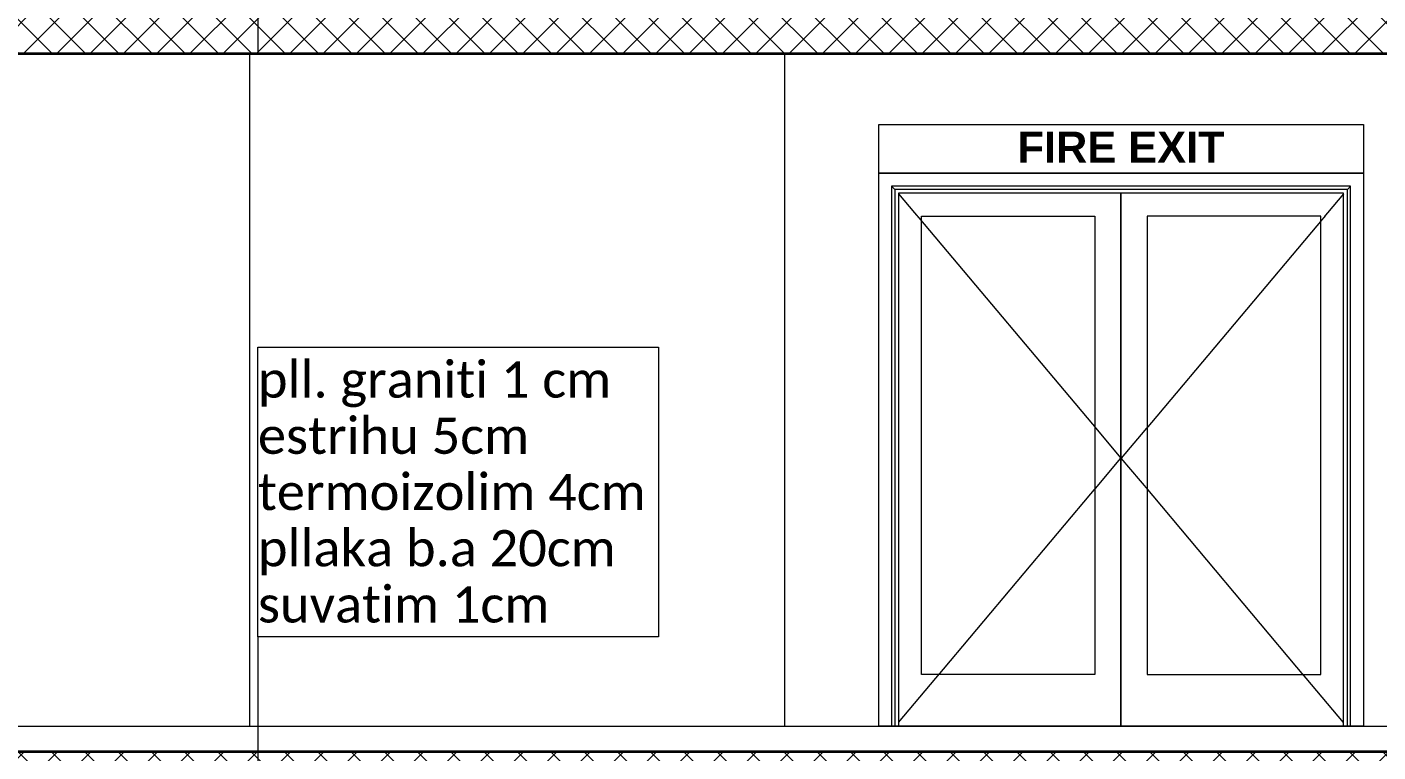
# Model space of a CAD drawing. Header units: millimetres. Extents: x -15634 to 67596, y -3027 to 55843.
# Drawn here: x 14114 to 19338, y 20796 to 23598 of the extents above; entities that cross this region are included whole.
import ezdxf

# ---------------------------------------------------------------- set-up
doc = ezdxf.new("R2010")
doc.units = ezdxf.units.MM
doc.header["$MEASUREMENT"] = 0
doc.set_wipeout_variables(frame=1)
doc.linetypes.add('Wipeout_Contour', pattern=[1000, 0, -1000])
for name, color, linetype in [('aaaa oxhakat', 7, 'Continuous'), ('Dimensioning - General', 7, 'Continuous'), ('Structural - Bearing', 7, 'Continuous'), ('Structural - Combined', 7, 'Continuous')]:
    doc.layers.add(name, color=color, linetype=linetype)
for name, color, linetype, lineweight, true_color in [('aaaa oxhakat _Pen_No__82', 7, 'Continuous', 20, 0xaaaaaa), ('Dimensioning - General_Pen_No__61', 7, 'Continuous', 20, 0x6a6a6a), ('Dimensioning - General_Pen_No__88', 7, 'Continuous', 20, 0xfd4435), ('Drawing & Figure_Pen_No__61', 7, 'Continuous', 20, 0x6a6a6a), ('Structural - Bearing_Pen_No__61', 7, 'Continuous', 20, 0x6a6a6a), ('Structural - Bearing_Pen_No__82', 7, 'Continuous', 20, 0xaaaaaa), ('Structural - Combined_Pen_No__82', 7, 'Continuous', 20, 0xaaaaaa)]:
    doc.layers.add(name, color=color, linetype=linetype, lineweight=lineweight, true_color=true_color)
for name, color, linetype, lineweight in [('Drawing & Figure_Pen_No__1', 7, 'Continuous', 13), ('Structural - Bearing_Pen_No__1', 7, 'Continuous', 13), ('Structural - Bearing_Pen_No__7', 7, 'Continuous', 35)]:
    doc.layers.add(name, color=color, linetype=linetype, lineweight=lineweight)
doc.styles.add('GENERATED_STYLE_2', font='arialbd.ttf')
doc.styles.add('GENERATED_STYLE_6', font='calibril.ttf')
doc.dimstyles.new('GENERATED_STYLE__3', dxfattribs={"dimtxt": 195.999997, "dimasz": 106.4, "dimexe": 0.18, "dimexo": 0.0625, "dimgap": 0.09, "dimtad": 1, "dimdec": 0, "dimlfac": 0.1, "dimzin": 0, "dimdsep": 46, "dimtxsty": 'GENERATED_STYLE_6', "dimblk": 'ARROWHEAD_2', "dimblk1": 'ARROWHEAD_2', "dimblk2": 'ARROWHEAD_2', "dimcen": 0.09, "dimse1": 1, "dimse2": 1, "dimclrd": 256, "dimclre": 256, "dimclrt": 256, "dimadec": 0, "dimazin": 0, "dimtfac": 1, "dimtdec": 4, "dimtmove": 0, "dimatfit": 3, "dimfxl": 1, "dimtolj": 1, "dimtzin": 0, "dimarcsym": 0})
pattern_1 = [(45, (0, 0), (-64.34671, 64.34671), []), (135, (0, 0), (64.34671, 64.34671), [])]

# ---------------------------------------------------------------- blocks, each defined once
blk = doc.blocks.new('*D48')
at = {"layer": 'Dimensioning - General_Pen_No__61', "color": 251, "linetype": 'Continuous', "lineweight": 20, "true_color": 0x6a6a6a, "transparency": 16777216}
for p, q in [((27629.4, 20795.6), (27419.4, 20795.6)), ((27454.4, 20836), (27594.4, 20755.2)), ((27524.4, 20595.6), (27524.4, 20795.6)), ((27454.4, 20636), (27594.4, 20555.2)), ((27629.4, 20595.6), (27419.4, 20595.6))]:
    blk.add_line(p, q, dxfattribs=at)
blk = doc.blocks.new('ARROWHEAD_2')
at = {"color": 0, "linetype": 'Continuous', "lineweight": 0}
for p, q in [((-0.378, -0.655), (0.378, 0.655)), ((0, 0), (-1, 0))]:
    blk.add_line(p, q, dxfattribs=at)
blk = doc.blocks.new('*D49')
at = {"layer": 'Dimensioning - General_Pen_No__61', "color": 251, "linetype": 'Continuous', "lineweight": 20, "true_color": 0x6a6a6a, "transparency": 16777216}
for p, q in [((27454.4, 23536), (27594.4, 23455.2)), ((27629.4, 23495.6), (27419.4, 23495.6)), ((27524.4, 20795.6), (27524.4, 23495.6)), ((27629.4, 20795.6), (27419.4, 20795.6)), ((27454.4, 20836), (27594.4, 20755.2))]:
    blk.add_line(p, q, dxfattribs=at)
at = {"layer": 'Dimensioning - General_Pen_No__88', "color": 20, "lineweight": 20, "true_color": 0xfd4435, "transparency": 16777216, "char_height": 196, "attachment_point": 7, "rotation": 90, "style": 'GENERATED_STYLE_6'}
for s, insert in [('\\A1;{\\pql;\\fCalibri Light|b0|i0|c0|p34;20}', (27485.2, 23137.4)), ('\\A1;{\\pql;\\fCalibri Light|b0|i0|c0|p34;270}', (27485.2, 21907.3))]:
    blk.add_mtext(s, dxfattribs=dict(at, insert=insert))
blk = doc.blocks.new('*D50')
at = {"layer": 'Dimensioning - General_Pen_No__61', "color": 251, "linetype": 'Continuous', "lineweight": 20, "true_color": 0x6a6a6a, "transparency": 16777216}
for p, q in [((27454.4, 23736), (27594.4, 23655.2)), ((27629.4, 23695.6), (27419.4, 23695.6)), ((27524.4, 23495.6), (27524.4, 23695.6)), ((27454.4, 23536), (27594.4, 23455.2)), ((27629.4, 23495.6), (27419.4, 23495.6))]:
    blk.add_line(p, q, dxfattribs=at)
blk = doc.blocks.new('*D96')
at = {"layer": 'Dimensioning - General_Pen_No__61', "color": 251, "linetype": 'Continuous', "lineweight": 20, "true_color": 0x6a6a6a, "transparency": 16777216}
for p, q in [((28179.4, 20795.6), (27969.4, 20795.6)), ((28004.4, 20836), (28144.4, 20755.2)), ((28074.4, 20595.6), (28074.4, 20795.6)), ((28004.4, 20636), (28144.4, 20555.2)), ((28179.4, 20595.6), (27969.4, 20595.6))]:
    blk.add_line(p, q, dxfattribs=at)
blk = doc.blocks.new('*D97')
at = {"layer": 'Dimensioning - General_Pen_No__61', "color": 251, "linetype": 'Continuous', "lineweight": 20, "true_color": 0x6a6a6a, "transparency": 16777216}
for p, q in [((28004.4, 23536), (28144.4, 23455.2)), ((28179.4, 23495.6), (27969.4, 23495.6)), ((28074.4, 20795.6), (28074.4, 23495.6)), ((28179.4, 20795.6), (27969.4, 20795.6)), ((28004.4, 20836), (28144.4, 20755.2))]:
    blk.add_line(p, q, dxfattribs=at)
at = {"layer": 'Dimensioning - General_Pen_No__88', "color": 20, "lineweight": 20, "true_color": 0xfd4435, "transparency": 16777216, "char_height": 196, "attachment_point": 7, "rotation": 90, "style": 'GENERATED_STYLE_6'}
for s, insert in [('\\A1;{\\pql;\\fCalibri Light|b0|i0|c0|p34;20}', (28035.2, 23137.4)), ('\\A1;{\\pql;\\fCalibri Light|b0|i0|c0|p34;270}', (28035.2, 21907.3))]:
    blk.add_mtext(s, dxfattribs=dict(at, insert=insert))
blk = doc.blocks.new('*D98')
at = {"layer": 'Dimensioning - General_Pen_No__61', "color": 251, "linetype": 'Continuous', "lineweight": 20, "true_color": 0x6a6a6a, "transparency": 16777216}
for p, q in [((28004.4, 23736), (28144.4, 23655.2)), ((28179.4, 23695.6), (27969.4, 23695.6)), ((28074.4, 23495.6), (28074.4, 23695.6)), ((28004.4, 23536), (28144.4, 23455.2)), ((28179.4, 23495.6), (27969.4, 23495.6))]:
    blk.add_line(p, q, dxfattribs=at)
blk = doc.blocks.new('*D126')
at = {"layer": 'Dimensioning - General_Pen_No__61', "color": 251, "linetype": 'Continuous', "lineweight": 20, "true_color": 0x6a6a6a, "transparency": 16777216}
for p, q in [((28729.4, 20795.6), (28519.4, 20795.6)), ((28554.4, 20836), (28694.4, 20755.2)), ((28624.4, 17895.6), (28624.4, 20795.6)), ((28554.4, 17936), (28694.4, 17855.2)), ((28729.4, 17895.6), (28519.4, 17895.6))]:
    blk.add_line(p, q, dxfattribs=at)
at = {"layer": 'Dimensioning - General_Pen_No__88', "color": 20, "lineweight": 20, "true_color": 0xfd4435, "transparency": 16777216, "insert": (28585.2, 19107.3), "char_height": 196, "attachment_point": 7, "rotation": 90, "style": 'GENERATED_STYLE_6'}
blk.add_mtext('\\A1;{\\pql;\\fCalibri Light|b0|i0|c0|p34;290}', dxfattribs=at)
blk = doc.blocks.new('*D127')
at = {"layer": 'Dimensioning - General_Pen_No__61', "color": 251, "linetype": 'Continuous', "lineweight": 20, "true_color": 0x6a6a6a, "transparency": 16777216}
for p, q in [((28554.4, 23736), (28694.4, 23655.2)), ((28729.4, 23695.6), (28519.4, 23695.6)), ((28624.4, 20795.6), (28624.4, 23695.6)), ((28729.4, 20795.6), (28519.4, 20795.6)), ((28554.4, 20836), (28694.4, 20755.2))]:
    blk.add_line(p, q, dxfattribs=at)
at = {"layer": 'Dimensioning - General_Pen_No__88', "color": 20, "lineweight": 20, "true_color": 0xfd4435, "transparency": 16777216, "insert": (28585.2, 22007.3), "char_height": 196, "attachment_point": 7, "rotation": 90, "style": 'GENERATED_STYLE_6'}
blk.add_mtext('\\A1;{\\pql;\\fCalibri Light|b0|i0|c0|p34;290}', dxfattribs=at)
blk = doc.blocks.new('*D144')
at = {"layer": 'Dimensioning - General_Pen_No__61', "color": 251, "linetype": 'Continuous', "lineweight": 20, "true_color": 0x6a6a6a, "transparency": 16777216}
for p, q in [((35139.9, 20795.6), (34929.9, 20795.6)), ((34964.9, 20836), (35104.9, 20755.2)), ((35034.9, 20595.6), (35034.9, 20795.6)), ((34964.9, 20636), (35104.9, 20555.2)), ((35139.9, 20595.6), (34929.9, 20595.6))]:
    blk.add_line(p, q, dxfattribs=at)
blk = doc.blocks.new('*D145')
at = {"layer": 'Dimensioning - General_Pen_No__61', "color": 251, "linetype": 'Continuous', "lineweight": 20, "true_color": 0x6a6a6a, "transparency": 16777216}
for p, q in [((34964.9, 23536), (35104.9, 23455.2)), ((35139.9, 23495.6), (34929.9, 23495.6)), ((35034.9, 20795.6), (35034.9, 23495.6)), ((35139.9, 20795.6), (34929.9, 20795.6)), ((34964.9, 20836), (35104.9, 20755.2))]:
    blk.add_line(p, q, dxfattribs=at)
at = {"layer": 'Dimensioning - General_Pen_No__88', "color": 20, "lineweight": 20, "true_color": 0xfd4435, "transparency": 16777216, "char_height": 196, "attachment_point": 7, "rotation": 90, "style": 'GENERATED_STYLE_6'}
for s, insert in [('\\A1;{\\pql;\\fCalibri Light|b0|i0|c0|p34;20}', (34995.7, 23137.4)), ('\\A1;{\\pql;\\fCalibri Light|b0|i0|c0|p34;270}', (34995.7, 21907.3))]:
    blk.add_mtext(s, dxfattribs=dict(at, insert=insert))
blk = doc.blocks.new('*D146')
at = {"layer": 'Dimensioning - General_Pen_No__61', "color": 251, "linetype": 'Continuous', "lineweight": 20, "true_color": 0x6a6a6a, "transparency": 16777216}
for p, q in [((34964.9, 23736), (35104.9, 23655.2)), ((35139.9, 23695.6), (34929.9, 23695.6)), ((35034.9, 23495.6), (35034.9, 23695.6)), ((34964.9, 23536), (35104.9, 23455.2)), ((35139.9, 23495.6), (34929.9, 23495.6))]:
    blk.add_line(p, q, dxfattribs=at)
blk = doc.blocks.new('*D192')
at = {"layer": 'Dimensioning - General_Pen_No__61', "color": 251, "linetype": 'Continuous', "lineweight": 20, "true_color": 0x6a6a6a, "transparency": 16777216}
for p, q in [((35689.9, 20795.6), (35479.9, 20795.6)), ((35514.9, 20836), (35654.9, 20755.2)), ((35584.9, 20595.6), (35584.9, 20795.6)), ((35514.9, 20636), (35654.9, 20555.2)), ((35689.9, 20595.6), (35479.9, 20595.6))]:
    blk.add_line(p, q, dxfattribs=at)
blk = doc.blocks.new('*D193')
at = {"layer": 'Dimensioning - General_Pen_No__61', "color": 251, "linetype": 'Continuous', "lineweight": 20, "true_color": 0x6a6a6a, "transparency": 16777216}
for p, q in [((35514.9, 23536), (35654.9, 23455.2)), ((35689.9, 23495.6), (35479.9, 23495.6)), ((35584.9, 20795.6), (35584.9, 23495.6)), ((35689.9, 20795.6), (35479.9, 20795.6)), ((35514.9, 20836), (35654.9, 20755.2))]:
    blk.add_line(p, q, dxfattribs=at)
at = {"layer": 'Dimensioning - General_Pen_No__88', "color": 20, "lineweight": 20, "true_color": 0xfd4435, "transparency": 16777216, "char_height": 196, "attachment_point": 7, "rotation": 90, "style": 'GENERATED_STYLE_6'}
for s, insert in [('\\A1;{\\pql;\\fCalibri Light|b0|i0|c0|p34;20}', (35545.7, 23137.4)), ('\\A1;{\\pql;\\fCalibri Light|b0|i0|c0|p34;270}', (35545.7, 21907.3))]:
    blk.add_mtext(s, dxfattribs=dict(at, insert=insert))
blk = doc.blocks.new('*D194')
at = {"layer": 'Dimensioning - General_Pen_No__61', "color": 251, "linetype": 'Continuous', "lineweight": 20, "true_color": 0x6a6a6a, "transparency": 16777216}
for p, q in [((35514.9, 23736), (35654.9, 23655.2)), ((35689.9, 23695.6), (35479.9, 23695.6)), ((35584.9, 23495.6), (35584.9, 23695.6)), ((35514.9, 23536), (35654.9, 23455.2)), ((35689.9, 23495.6), (35479.9, 23495.6))]:
    blk.add_line(p, q, dxfattribs=at)
blk = doc.blocks.new('*D222')
at = {"layer": 'Dimensioning - General_Pen_No__61', "color": 251, "linetype": 'Continuous', "lineweight": 20, "true_color": 0x6a6a6a, "transparency": 16777216}
for p, q in [((36239.9, 20795.6), (36029.9, 20795.6)), ((36064.9, 20836), (36204.9, 20755.2)), ((36134.9, 17895.6), (36134.9, 20795.6)), ((36064.9, 17936), (36204.9, 17855.2)), ((36239.9, 17895.6), (36029.9, 17895.6))]:
    blk.add_line(p, q, dxfattribs=at)
at = {"layer": 'Dimensioning - General_Pen_No__88', "color": 20, "lineweight": 20, "true_color": 0xfd4435, "transparency": 16777216, "insert": (36095.7, 19107.3), "char_height": 196, "attachment_point": 7, "rotation": 90, "style": 'GENERATED_STYLE_6'}
blk.add_mtext('\\A1;{\\pql;\\fCalibri Light|b0|i0|c0|p34;290}', dxfattribs=at)
blk = doc.blocks.new('*D223')
at = {"layer": 'Dimensioning - General_Pen_No__61', "color": 251, "linetype": 'Continuous', "lineweight": 20, "true_color": 0x6a6a6a, "transparency": 16777216}
for p, q in [((36064.9, 23736), (36204.9, 23655.2)), ((36239.9, 23695.6), (36029.9, 23695.6)), ((36134.9, 20795.6), (36134.9, 23695.6)), ((36239.9, 20795.6), (36029.9, 20795.6)), ((36064.9, 20836), (36204.9, 20755.2))]:
    blk.add_line(p, q, dxfattribs=at)
at = {"layer": 'Dimensioning - General_Pen_No__88', "color": 20, "lineweight": 20, "true_color": 0xfd4435, "transparency": 16777216, "insert": (36095.7, 22007.3), "char_height": 196, "attachment_point": 7, "rotation": 90, "style": 'GENERATED_STYLE_6'}
blk.add_mtext('\\A1;{\\pql;\\fCalibri Light|b0|i0|c0|p34;290}', dxfattribs=at)

msp = doc.modelspace()

# ---------------------------------------------------------------- texts
at = {"layer": 'Drawing & Figure_Pen_No__1', "color": 7, "linetype": 'Continuous', "lineweight": 13, "insert": (18344.4, 23073.8), "char_height": 120, "attachment_point": 8, "style": 'GENERATED_STYLE_2'}
msp.add_mtext('\\A1;{\\pqc;\\fArial|b1|i0|c0|p34;FIRE EXIT}', dxfattribs=at)

# ---------------------------------------------------------------- wipeouts: each hides what was drawn before it
at = {"color": 254, "linetype": 'Wipeout_Contour', "lineweight": 0, "ltscale": 107393.799186}
msp.add_wipeout([(14974.4, 20795.6), (15344.4, 20795.6), (15344.4, 23495.6), (14974.4, 23495.6)], dxfattribs=at).dxf.layer = 'aaaa oxhakat'
at = {"color": 254, "linetype": 'Wipeout_Contour', "lineweight": 0, "ltscale": 112184.25352}
msp.add_wipeout([(17469.4, 22970.6), (17457.4, 22982.6), (17457.4, 20895.6), (17469.4, 20895.6)], dxfattribs=at).dxf.layer = 'Structural - Bearing'
at = {"color": 254, "linetype": 'Wipeout_Contour', "lineweight": 0, "ltscale": 116706.641528}
msp.add_wipeout([(19219.4, 20895.6), (19231.4, 20895.6), (19231.4, 22982.6), (19219.4, 22970.6)], dxfattribs=at).dxf.layer = 'Structural - Bearing'
at = {"color": 254, "linetype": 'Wipeout_Contour', "lineweight": 0, "ltscale": 115289.719961}
msp.add_wipeout([(18343.4, 22330.9), (18343.4, 22130.9), (18345.4, 22130.9), (18345.4, 22330.9)], dxfattribs=at).dxf.layer = 'Structural - Combined'

# ---------------------------------------------------------------- next in the draw order: linework, layer by layer
at = {"layer": 'Structural - Bearing_Pen_No__61', "color": 251, "linetype": 'Continuous', "lineweight": 20, "true_color": 0x6a6a6a}
for points in [[(15007.1, 24140.4), (15007.1, 23495.6)], [(15007.1, 21240.4), (15007.1, 20595.6)]]:
    msp.add_lwpolyline(points, dxfattribs=at)

# ---------------------------------------------------------------- next in the draw order: wipeouts: each hides what was drawn before it
at = {"color": 254, "linetype": 'Wipeout_Contour', "lineweight": 0, "ltscale": 106029.789181}
msp.add_wipeout([(14114.4, 20795.6), (14974.4, 20795.6), (14974.4, 23495.6), (14114.4, 23495.6)], dxfattribs=at).dxf.layer = 'Structural - Bearing'
at = {"color": 254, "linetype": 'Wipeout_Contour', "lineweight": 0, "ltscale": 109820.957655}
msp.add_wipeout([(15344.4, 20795.6), (17044.4, 20795.6), (17044.4, 23495.6), (15344.4, 23495.6)], dxfattribs=at).dxf.layer = 'Structural - Bearing'
at = {"color": 254, "linetype": 'Wipeout_Contour', "lineweight": 0, "ltscale": 145885.87668}
msp.add_wipeout([(18343.4, 22955.6), (18343.4, 22330.9), (18345.4, 22330.9), (18345.4, 22867.6), (18345.4, 22955.6)], dxfattribs=at).dxf.layer = 'Structural - Bearing'
at = {"color": 254, "linetype": 'Wipeout_Contour', "lineweight": 0, "ltscale": 114773.140709}
msp.add_wipeout([(18343.4, 22130.9), (18343.4, 21995.6), (18345.4, 21995.6), (18345.4, 22130.9)], dxfattribs=at).dxf.layer = 'Structural - Bearing'

# ---------------------------------------------------------------- next in the draw order: hatches: boundary and pattern name
at = {"layer": 'Structural - Bearing_Pen_No__1', "linetype": 'Continuous', "lineweight": 13}
h = msp.add_hatch(dxfattribs=at)
h.set_pattern_fill('CONCRETE_BLOCK', style=0, pattern_type=2)
h.set_pattern_definition(pattern_1)
h.paths.add_polyline_path([(-655.6, 23495.6), (44144.4, 23495.6), (44144.4, 23695.6), (-655.6, 23695.6)])
h = msp.add_hatch(dxfattribs=at)
h.set_pattern_fill('CONCRETE_BLOCK', style=0, pattern_type=2)
h.set_pattern_definition(pattern_1)
h.paths.add_polyline_path([(-655.6, 20595.6), (44144.4, 20595.6), (44144.4, 20795.6), (-655.6, 20795.6)])

# ---------------------------------------------------------------- next in the draw order: linework, layer by layer
at = {"layer": 'aaaa oxhakat _Pen_No__82', "color": 253, "linetype": 'Continuous', "lineweight": 20, "true_color": 0xaaaaaa}
msp.add_line((14974.4, 23495.6), (14974.4, 20895.6), dxfattribs=at)
at = {"layer": 'Drawing & Figure_Pen_No__61', "color": 251, "linetype": 'Continuous', "lineweight": 20, "true_color": 0x6a6a6a, "flags": 128}
msp.add_lwpolyline([(15007.1, 22360.4), (16555.5, 22360.4), (16555.5, 21240.4), (15007.1, 21240.4)], close=True, dxfattribs=at)
at = {"layer": 'Structural - Bearing_Pen_No__1', "color": 7, "linetype": 'Continuous', "lineweight": 13}
msp.add_line((-655.6, 23495.6), (44144.4, 23495.6), dxfattribs=at)
at = {"layer": 'Structural - Bearing_Pen_No__7', "color": 7, "linetype": 'Continuous', "lineweight": 35, "flags": 128}
for points in [[(-655.6, 23495.6), (44144.4, 23495.6), (44144.4, 23695.6), (-655.6, 23695.6)], [(-655.6, 20595.6), (44144.4, 20595.6), (44144.4, 20795.6), (-655.6, 20795.6)]]:
    msp.add_lwpolyline(points, close=True, dxfattribs=at)
at = {"layer": 'Structural - Bearing_Pen_No__82', "color": 253, "linetype": 'Continuous', "lineweight": 20, "true_color": 0xaaaaaa}
msp.add_line((17044.4, 20895.6), (17044.4, 23495.6), dxfattribs=at)

# ---------------------------------------------------------------- next in the draw order: texts
at = {"layer": 'Drawing & Figure_Pen_No__61', "color": 251, "linetype": 'Continuous', "lineweight": 20, "true_color": 0x6a6a6a, "insert": (15007.1, 21294.5), "char_height": 140, "attachment_point": 7, "line_spacing_factor": 0.931144, "style": 'GENERATED_STYLE_6'}
msp.add_mtext('\\A1;{\\pql;\\fCalibri Light|b0|i0|c0|p34;pll. graniti 1 cm\\P\\pql;\\fCalibri Light|b0|i0|c0|p34;estrihu 5cm\\P\\pql;\\fCalibri Light|b0|i0|c0|p34;termoizolim 4cm\\P\\pql;\\fCalibri Light|b0|i0|c0|p34;pllaka b.a 20cm\\P\\pql;\\fCalibri Light|b0|i0|c0|p34;suvatim 1cm}', dxfattribs=at)

# ---------------------------------------------------------------- next in the draw order: dimensions: what is measured, and where the dimension line sits
at = {"layer": 'Dimensioning - General', "color": 251, "linetype": 'Continuous', "lineweight": 20, "true_color": 0x6a6a6a}
for base, p1, p2, picture, middle in [((28074.4, 23695.6), (-306, 23495.6), (-284.9, 23695.6), '*D98', (27937.2, 23286.8)), ((27524.4, 23695.6), (229.4, 23495.6), (229.4, 23695.6), '*D50', (27387.2, 23286.8)), ((35584.9, 23695.6), (7204.5, 23495.6), (7225.6, 23695.6), '*D194', (35447.7, 23286.8)), ((35034.9, 23695.6), (7739.9, 23495.6), (7739.9, 23695.6), '*D146', (34897.7, 23286.8)), ((28074.4, 20795.6), (-169, 20595.6), (-158.4, 20795.6), '*D96', (27937.2, 20386.8)), ((27524.4, 20795.6), (162.5, 20595.6), (162.5, 20795.6), '*D48', (27387.2, 20386.8)), ((28624.4, 20795.6), (2485.8, 17895.6), (2538.5, 20795.6), '*D126', (28487.2, 19331.4)), ((35584.9, 20795.6), (7341.5, 20595.6), (7352.1, 20795.6), '*D192', (35447.7, 20386.8)), ((35034.9, 20795.6), (7673, 20595.6), (7673, 20795.6), '*D144', (34897.7, 20386.8)), ((36134.9, 20795.6), (9996.3, 17895.6), (10049, 20795.6), '*D222', (35997.7, 19331.4))]:
    dim = msp.add_linear_dim(base=base, p1=p1, p2=p2, angle=90, dimstyle='GENERATED_STYLE__3', dxfattribs=at)
    dim.commit()
    dim.dimension.update_dxf_attribs({"geometry": picture, "text_midpoint": middle, "dimtype": 160, "text_rotation": 90})

# ---------------------------------------------------------------- next in the draw order: wipeouts: each hides what was drawn before it
at = {"color": 254, "linetype": 'Wipeout_Contour', "lineweight": 0, "ltscale": 117637.676502}
msp.add_wipeout([(19231.4, 22982.6), (17457.4, 22982.6), (17469.4, 22970.6), (19219.4, 22970.6)], dxfattribs=at).dxf.layer = 'Structural - Bearing'
at = {"color": 254, "linetype": 'Wipeout_Contour', "lineweight": 0, "ltscale": 114526.694854}
msp.add_wipeout([(18343.4, 21970.6), (18345.4, 21970.6), (18345.4, 21995.6), (18343.4, 21995.6)], dxfattribs=at).dxf.layer = 'Structural - Bearing'

# ---------------------------------------------------------------- next in the draw order: wipeouts: each hides what was drawn before it
at = {"color": 254, "linetype": 'Wipeout_Contour', "lineweight": 0, "ltscale": 112156.462598}
msp.add_wipeout([(17407.4, 23032.6), (17407.4, 20895.6), (17457.4, 20895.6), (17457.4, 22982.6)], dxfattribs=at).dxf.layer = 'Structural - Bearing'
at = {"color": 254, "linetype": 'Wipeout_Contour', "lineweight": 0, "ltscale": 116835.973537}
msp.add_wipeout([(19281.4, 20895.6), (19281.4, 23032.6), (19231.4, 22982.6), (19231.4, 20895.6)], dxfattribs=at).dxf.layer = 'Structural - Bearing'
at = {"color": 254, "linetype": 'Wipeout_Contour', "lineweight": 0, "ltscale": 114411.579812}
msp.add_wipeout([(18343.4, 21970.6), (18343.4, 21920.6), (18345.4, 21920.6), (18345.4, 21970.6)], dxfattribs=at).dxf.layer = 'Structural - Bearing'

# ---------------------------------------------------------------- next in the draw order: wipeouts: each hides what was drawn before it
at = {"color": 254, "linetype": 'Wipeout_Contour', "lineweight": 0, "ltscale": 117736.962123}
msp.add_wipeout([(19281.4, 23032.6), (17407.4, 23032.6), (17457.4, 22982.6), (19231.4, 22982.6)], dxfattribs=at).dxf.layer = 'Structural - Bearing'
at = {"color": 254, "linetype": 'Wipeout_Contour', "lineweight": 0, "ltscale": 112184.494875}
msp.add_wipeout([(17469.4, 20895.6), (17484.4, 20895.6), (17484.4, 22955.6), (17469.4, 22955.6)], dxfattribs=at).dxf.layer = 'Structural - Bearing'
at = {"color": 254, "linetype": 'Wipeout_Contour', "lineweight": 0, "ltscale": 116638.832342}
msp.add_wipeout([(19204.4, 22955.6), (19204.4, 20895.6), (19219.4, 20895.6), (19219.4, 22955.6)], dxfattribs=at).dxf.layer = 'Structural - Bearing'
at = {"color": 254, "linetype": 'Wipeout_Contour', "lineweight": 0, "ltscale": 140734.418468}
msp.add_wipeout([(18343.4, 20895.6), (18345.4, 20895.6), (18345.4, 21095.6), (18345.4, 21920.6), (18343.4, 21920.6)], dxfattribs=at).dxf.layer = 'Structural - Bearing'

# ---------------------------------------------------------------- next in the draw order: linework, layer by layer
at = {"layer": 'Drawing & Figure_Pen_No__1', "color": 7, "linetype": 'Continuous', "lineweight": 13, "flags": 128}
msp.add_lwpolyline([(17407.4, 23221.2), (19281.4, 23221.2), (19281.4, 23032.6), (17407.4, 23032.6)], close=True, dxfattribs=at)
at = {"layer": 'Structural - Bearing_Pen_No__82', "color": 253, "linetype": 'Continuous', "lineweight": 20, "true_color": 0xaaaaaa}
for p, q in [((17407.4, 20895.6), (17407.4, 23032.6)), ((17407.4, 23032.6), (19281.4, 23032.6)), ((19281.4, 23032.6), (19281.4, 20895.6)), ((17457.4, 20895.6), (17407.4, 20895.6)), ((19281.4, 20895.6), (19231.4, 20895.6))]:
    msp.add_line(p, q, dxfattribs=at)

# ---------------------------------------------------------------- next in the draw order: wipeouts: each hides what was drawn before it
at = {"color": 254, "linetype": 'Wipeout_Contour', "lineweight": 0, "ltscale": 176379.513316}
msp.add_wipeout([(19219.4, 22970.6), (17469.4, 22970.6), (17469.4, 22955.6), (17484.4, 22955.6), (19204.4, 22955.6), (19219.4, 22955.6)], dxfattribs=at).dxf.layer = 'Structural - Bearing'
at = {"color": 254, "linetype": 'Wipeout_Contour', "lineweight": 0, "ltscale": 112480.442912}
msp.add_wipeout([(17572.4, 22867.6), (17484.4, 22867.6), (17484.4, 21095.6), (17572.4, 21095.6)], dxfattribs=at).dxf.layer = 'Structural - Bearing'
at = {"color": 254, "linetype": 'Wipeout_Contour', "lineweight": 0, "ltscale": 114414.028255}
msp.add_wipeout([(18343.4, 21095.6), (18343.4, 22867.6), (18243.4, 22867.6), (18243.4, 21095.6)], dxfattribs=at).dxf.layer = 'Structural - Bearing'
at = {"color": 254, "linetype": 'Wipeout_Contour', "lineweight": 0, "ltscale": 116663.641898}
msp.add_wipeout([(19116.4, 21095.6), (19204.4, 21095.6), (19204.4, 22867.6), (19116.4, 22867.6)], dxfattribs=at).dxf.layer = 'Structural - Bearing'

# ---------------------------------------------------------------- next in the draw order: linework, layer by layer
at = {"layer": 'Structural - Bearing_Pen_No__82', "color": 253, "linetype": 'Continuous', "lineweight": 20, "true_color": 0xaaaaaa}
for p, q in [((17457.4, 22982.6), (17457.4, 20895.6)), ((19231.4, 22982.6), (17457.4, 22982.6)), ((19231.4, 20895.6), (19231.4, 22982.6))]:
    msp.add_line(p, q, dxfattribs=at)

# ---------------------------------------------------------------- next in the draw order: wipeouts: each hides what was drawn before it
at = {"color": 254, "linetype": 'Wipeout_Contour', "lineweight": 0, "ltscale": 174433.645175}
msp.add_wipeout([(18343.4, 22955.6), (17484.4, 22955.6), (17484.4, 22867.6), (17572.4, 22867.6), (18243.4, 22867.6), (18343.4, 22867.6)], dxfattribs=at).dxf.layer = 'Structural - Bearing'
at = {"color": 254, "linetype": 'Wipeout_Contour', "lineweight": 0, "ltscale": 165751.554567}
msp.add_wipeout([(17484.4, 20895.6), (18343.4, 20895.6), (18343.4, 21095.6), (18243.4, 21095.6), (17572.4, 21095.6), (17484.4, 21095.6)], dxfattribs=at).dxf.layer = 'Structural - Bearing'

# ---------------------------------------------------------------- next in the draw order: linework, layer by layer
at = {"layer": 'Structural - Bearing_Pen_No__82', "color": 253, "linetype": 'Continuous', "lineweight": 20, "true_color": 0xaaaaaa}
for p, q in [((17457.4, 22982.6), (17469.4, 22970.6)), ((17469.4, 22970.6), (17469.4, 20895.6)), ((17484.4, 22955.6), (17484.4, 20895.6)), ((17469.4, 20895.6), (17457.4, 20895.6))]:
    msp.add_line(p, q, dxfattribs=at)

# ---------------------------------------------------------------- next in the draw order: wipeouts: each hides what was drawn before it
at = {"color": 254, "linetype": 'Wipeout_Contour', "lineweight": 0, "ltscale": 113438.121522}
msp.add_wipeout([(17572.4, 21095.6), (18243.4, 21095.6), (18243.4, 22867.6), (17572.4, 22867.6)], dxfattribs=at).dxf.layer = 'Structural - Bearing'
at = {"color": 254, "linetype": 'Wipeout_Contour', "lineweight": 0, "ltscale": 114675.540347}
msp.add_wipeout([(18345.4, 21095.6), (18445.4, 21095.6), (18445.4, 22867.6), (18345.4, 22867.6)], dxfattribs=at).dxf.layer = 'Structural - Bearing'

# ---------------------------------------------------------------- next in the draw order: linework, layer by layer
at = {"layer": 'Structural - Bearing_Pen_No__82', "color": 253, "linetype": 'Continuous', "lineweight": 20, "true_color": 0xaaaaaa}
for p, q in [((17572.4, 21095.6), (17572.4, 22867.6)), ((17572.4, 22867.6), (18243.4, 22867.6)), ((18243.4, 22867.6), (18243.4, 21095.6)), ((18345.4, 21995.6), (18343.4, 21995.6)), ((18345.4, 21970.6), (18343.4, 21970.6)), ((18343.4, 21920.6), (18345.4, 21920.6)), ((18243.4, 21095.6), (17572.4, 21095.6))]:
    msp.add_line(p, q, dxfattribs=at)
at = {"layer": 'Structural - Combined_Pen_No__82', "color": 253, "linetype": 'Continuous', "lineweight": 20, "true_color": 0xaaaaaa}
for p, q in [((18343.4, 22330.9), (18345.4, 22330.9)), ((18343.4, 22130.9), (18345.4, 22130.9))]:
    msp.add_line(p, q, dxfattribs=at)

# ---------------------------------------------------------------- next in the draw order: wipeouts: each hides what was drawn before it
at = {"color": 254, "linetype": 'Wipeout_Contour', "lineweight": 0, "ltscale": 177677.949645}
msp.add_wipeout([(19204.4, 22955.6), (18345.4, 22955.6), (18345.4, 22867.6), (18445.4, 22867.6), (19116.4, 22867.6), (19204.4, 22867.6)], dxfattribs=at).dxf.layer = 'Structural - Bearing'
at = {"color": 254, "linetype": 'Wipeout_Contour', "lineweight": 0, "ltscale": 169162.416877}
msp.add_wipeout([(18345.4, 20895.6), (19204.4, 20895.6), (19204.4, 21095.6), (19116.4, 21095.6), (18445.4, 21095.6), (18345.4, 21095.6)], dxfattribs=at).dxf.layer = 'Structural - Bearing'

# ---------------------------------------------------------------- next in the draw order: linework, layer by layer
at = {"layer": 'Structural - Bearing_Pen_No__61', "color": 251, "linetype": 'Continuous', "lineweight": 20, "true_color": 0x6a6a6a}
msp.add_lwpolyline([(6604.4, 20895.6), (36884.4, 20895.6)], dxfattribs=at)
at = {"layer": 'Structural - Bearing_Pen_No__82', "color": 253, "linetype": 'Continuous', "lineweight": 20, "true_color": 0xaaaaaa}
for p, q in [((19219.4, 22970.6), (17469.4, 22970.6)), ((19204.4, 22955.6), (17484.4, 22955.6)), ((17484.4, 22953.3), (18343.4, 21931.6)), ((18343.4, 22867.6), (18343.4, 22955.6)), ((18345.4, 22867.6), (18345.4, 22955.6)), ((19204.4, 20895.6), (19204.4, 22955.6)), ((19219.4, 22970.6), (19231.4, 22982.6)), ((19219.4, 20895.6), (19219.4, 22970.6)), ((18343.4, 21095.6), (18343.4, 22867.6)), ((18345.4, 21095.6), (18345.4, 22867.6)), ((17484.4, 20909.9), (18343.4, 21931.6)), ((18343.4, 20895.6), (18343.4, 21095.6)), ((18345.4, 20895.6), (18345.4, 21095.6)), ((19219.4, 20895.6), (17469.4, 20895.6)), ((19231.4, 20895.6), (19219.4, 20895.6))]:
    msp.add_line(p, q, dxfattribs=at)

# ---------------------------------------------------------------- next in the draw order: wipeouts: each hides what was drawn before it
at = {"color": 254, "linetype": 'Wipeout_Contour', "lineweight": 0, "ltscale": 115675.940863}
msp.add_wipeout([(19116.4, 21095.6), (19116.4, 22867.6), (18445.4, 22867.6), (18445.4, 21095.6)], dxfattribs=at).dxf.layer = 'Structural - Bearing'

# ---------------------------------------------------------------- next in the draw order: linework, layer by layer
at = {"layer": 'Structural - Bearing_Pen_No__82', "color": 253, "linetype": 'Continuous', "lineweight": 20, "true_color": 0xaaaaaa}
for p, q in [((19204.4, 22953.3), (18345.4, 21931.6)), ((18445.4, 22867.6), (18445.4, 21095.6)), ((19116.4, 22867.6), (18445.4, 22867.6)), ((19116.4, 21095.6), (19116.4, 22867.6)), ((19204.4, 20909.9), (18345.4, 21931.6)), ((18445.4, 21095.6), (19116.4, 21095.6))]:
    msp.add_line(p, q, dxfattribs=at)

# ---------------------------------------------------------------- next in the draw order: dimensions: what is measured, and where the dimension line sits
at = {"layer": 'Dimensioning - General', "color": 251, "linetype": 'Continuous', "lineweight": 20, "true_color": 0x6a6a6a}
for base, p1, p2, picture, middle in [((28624.4, 23695.6), (2538.5, 20795.6), (2464.8, 23695.6), '*D127', (28487.2, 22231.4)), ((36134.9, 23695.6), (10049, 20795.6), (9975.3, 23695.6), '*D223', (35997.7, 22231.4)), ((28074.4, 23495.6), (-158.4, 20795.6), (-306, 23495.6), '*D97', (27937.2, 22131.4)), ((27524.4, 23495.6), (162.5, 20795.6), (229.4, 23495.6), '*D49', (27387.2, 22131.4)), ((35584.9, 23495.6), (7352.1, 20795.6), (7204.5, 23495.6), '*D193', (35447.7, 22131.4)), ((35034.9, 23495.6), (7673, 20795.6), (7739.9, 23495.6), '*D145', (34897.7, 22131.4))]:
    dim = msp.add_linear_dim(base=base, p1=p1, p2=p2, angle=90, dimstyle='GENERATED_STYLE__3', dxfattribs=at)
    dim.commit()
    dim.dimension.update_dxf_attribs({"geometry": picture, "text_midpoint": middle, "dimtype": 160, "text_rotation": 90})

doc.saveas('drawing.dxf')
